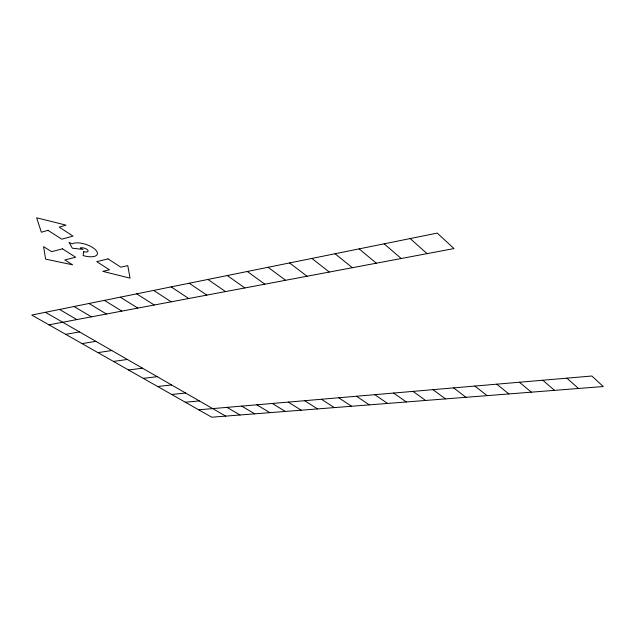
<?xml version="1.0" encoding="UTF-8"?>
<svg xmlns="http://www.w3.org/2000/svg" width="635" height="635" viewBox="0 0 635 635"><rect width="100%" height="100%" fill="white"/><g stroke="black" fill="none" stroke-linecap="round" stroke-linejoin="round"><path stroke-width="0.95" d="M48.966 324.834L453.993 248.571L437.245 233.093L31.75 315.063L211.725 417.211L603.25 386.54L591.86 376.007L198.676 409.805M65.722 334.343L79.518 331.93M82.042 343.606L95.885 341.352M97.941 352.631L111.823 350.528M113.435 361.426L127.349 359.474M128.54 369.999L142.47 368.181M143.264 378.357L157.218 376.674M157.631 386.509L171.601 384.953M171.641 394.462L185.626 393.033M185.325 402.225L199.311 400.915M45.434 312.293L225.703 416.115M59.523 309.451L76.851 319.58M227.012 407.376L240.046 414.988M74.033 306.514L91.416 316.841M241.729 406.106L254.754 413.837M88.979 303.49L106.418 314.015M256.834 404.812L269.835 412.655M104.394 300.379L121.872 311.102M272.344 403.479L285.321 411.448M120.293 297.164L137.811 308.102M288.266 402.106L301.22 410.202M136.7 293.846L154.249 305.006M304.633 400.701L317.548 408.916M153.638 290.425L171.212 301.815M321.445 399.256L334.32 407.606M171.14 286.885L188.722 298.521M338.733 397.772L351.56 406.257M189.222 283.226L206.812 295.116M356.513 396.24L369.284 404.868M207.923 279.448L225.512 291.592M374.817 394.668L387.517 403.439M227.274 275.534L244.848 287.949M393.652 393.049L406.281 401.971M247.309 271.486L264.858 284.186M413.044 391.382L425.593 400.455M268.065 267.295L285.575 280.281M433.03 389.66L445.476 398.899M289.576 262.946L307.038 276.241M453.628 387.89L465.971 397.296M311.896 258.429L329.287 272.05M474.869 386.064L487.093 395.637M335.058 253.754L352.361 267.708M496.784 384.183L508.873 393.93M359.124 248.888L376.325 263.2M519.406 382.238L531.344 392.168M384.135 243.832L401.209 258.508M542.766 380.23L554.538 390.35M410.154 238.569L427.077 253.643M566.904 378.158L578.493 388.477M83.717 251.643L83.106 255.564A14.033 5.747 18 0 0 97.171 254.54A14.033 5.747 18 0 0 88.495 245.372A14.033 5.747 18 0 0 72.041 243.872L68.993 242.332L72.326 248.214L83.018 249.404L80.343 248.055A4.302 1.762 18 0 1 85.392 248.531A4.302 1.762 18 0 1 88.027 251.341A4.302 1.762 18 0 1 83.717 251.643M47.982 230.338L41.37 232.235L36.616 217.789L66.056 225.139L59.198 227.116L73.009 236.093L61.754 239.181L47.982 230.338M62.428 248.833L51.626 251.682L43.577 246.642L45.593 259.104L72.588 264.827L64.81 259.953L75.644 257.223L62.428 248.833M108.069 258.889L96.742 261.636L109.482 269.812L102.783 271.359L130.056 278.154L127.77 265.589L120.833 267.192L108.069 258.889"/></g></svg>
